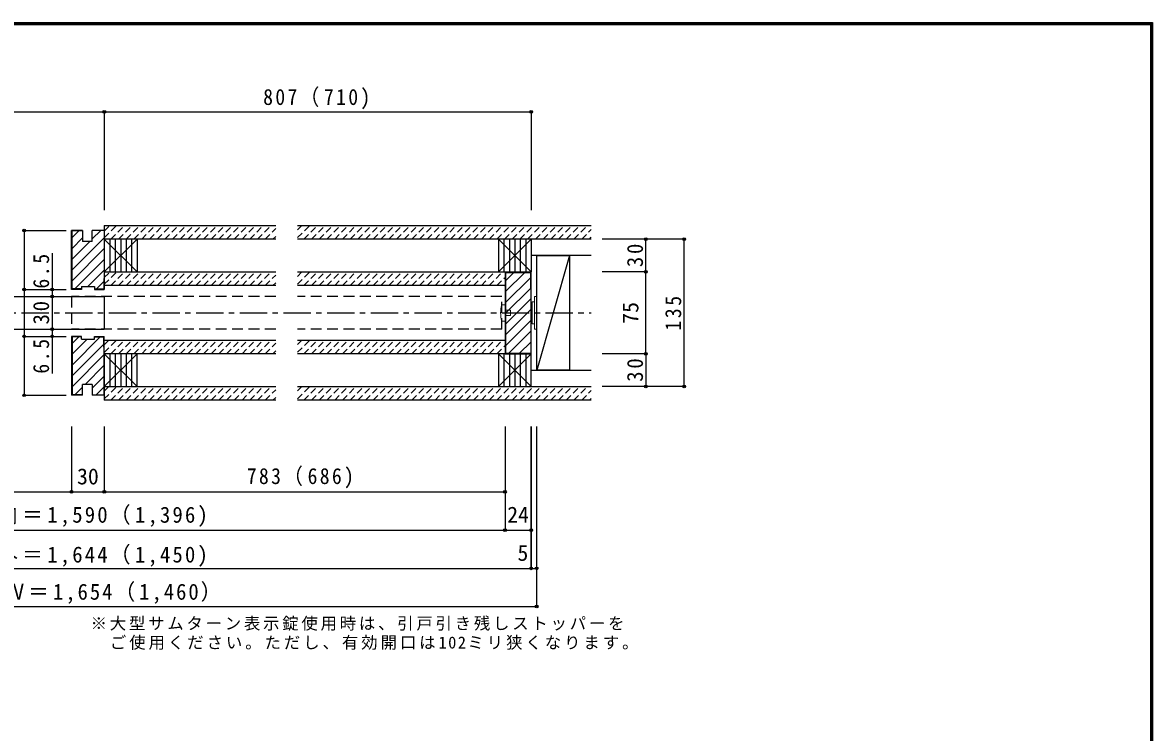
# Model space of a CAD drawing. Units: millimetres at full size, sheet at 1:5. Extents: x -973 to 977, y -718 to 696.
# Drawn here: x -58 to 977, y 46 to 696 of the extents above; entities that cross this region are included whole.
import ezdxf
from ezdxf.enums import TextEntityAlignment as Align

# ---------------------------------------------------------------- set-up
doc = ezdxf.new("R2010")
doc.units = ezdxf.units.MM
doc.header["$LTSCALE"] = 5
doc.header["$PDMODE"] = 32
doc.header["$PDSIZE"] = 2.5
for name, pattern in [('CHAIN1', [8, 5, -1, 1, -1]), ('DASHED1', [1.8, 1.2, -0.6]), ('DASHED2', [3, 2, -1])]:
    doc.linetypes.add(name, pattern=pattern)
for name, color, linetype in [('0-1_通り芯', 4, 'CHAIN1'), ('0-2_柱', 7, 'Continuous'), ('0-3_仕上げ', 2, 'Continuous'), ('0-4_枠', 3, 'Continuous'), ('0-6_扉', 6, 'Continuous'), ('0-A_文字', 4, 'DASHED1'), ('0-B_寸法', 7, 'Continuous'), ('0-C_ハッチ', 4, 'DASHED1'), ('F-1_枠', 6, 'Continuous')]:
    doc.layers.add(name, color=color, linetype=linetype)
doc.layers.add('0-7_金物', color=7, linetype='Continuous', lineweight=18)
doc.styles.add('ＭＳ ゴシック', font='')
doc.styles.get('ＭＳ ゴシック').set_extended_font_data('MS Gothic')

msp = doc.modelspace()

# ---------------------------------------------------------------- linework, layer by layer
at = {"layer": '0-1_通り芯'}
msp.add_line((-459.276, 430), (462.672, 430), dxfattribs=at)
at = {"layer": '0-2_柱'}
for p, q in [((46.653, 497.5), (16.653, 467.5)), ((46.653, 467.5), (16.653, 497.5)), ((21.653, 497.5), (21.653, 467.5)), ((26.653, 497.5), (26.653, 467.5)), ((31.653, 497.5), (31.653, 467.5)), ((36.653, 497.5), (36.653, 467.5)), ((41.653, 497.5), (41.653, 467.5)), ((407.672, 497.5), (377.672, 467.5)), ((407.672, 467.5), (377.672, 497.5)), ((382.672, 497.5), (382.672, 467.5)), ((387.672, 497.5), (387.672, 467.5)), ((392.672, 497.5), (392.672, 467.5)), ((397.672, 497.5), (397.672, 467.5)), ((402.672, 497.5), (402.672, 467.5)), ((442.672, 482.5), (412.672, 377.5)), ((46.653, 362.5), (16.653, 392.5)), ((46.653, 392.5), (16.653, 362.5)), ((21.653, 392.5), (21.653, 362.5)), ((26.653, 392.5), (26.653, 362.5)), ((31.653, 392.5), (31.653, 362.5)), ((36.653, 392.5), (36.653, 362.5)), ((41.653, 392.5), (41.653, 362.5)), ((407.672, 362.5), (377.672, 392.5)), ((407.672, 392.5), (377.672, 362.5)), ((382.672, 392.5), (382.672, 362.5)), ((387.672, 392.5), (387.672, 362.5)), ((392.672, 392.5), (392.672, 362.5)), ((397.672, 392.5), (397.672, 362.5)), ((402.672, 392.5), (402.672, 362.5))]:
    msp.add_line(p, q, dxfattribs=at)
at = {"layer": '0-2_柱', "color": 3}
for p, q in [((46.653, 497.5), (46.653, 467.5)), ((407.672, 497.5), (407.672, 467.5)), ((16.653, 467.5), (46.653, 467.5)), ((377.672, 467.5), (407.672, 467.5)), ((46.653, 362.5), (46.653, 392.5)), ((407.672, 362.5), (407.672, 392.5)), ((16.653, 362.5), (46.653, 362.5)), ((377.672, 362.5), (407.672, 362.5))]:
    msp.add_line(p, q, dxfattribs=at)
for points in [[(46.653, 497.5), (16.653, 497.5), (16.653, 467.5)], [(407.672, 497.5), (377.672, 497.5), (377.672, 467.5)], [(46.653, 392.5), (16.653, 392.5), (16.653, 362.5)], [(407.672, 392.5), (377.672, 392.5), (377.672, 362.5)]]:
    msp.add_lwpolyline(points, dxfattribs=at)
at = {"layer": '0-2_柱'}
msp.add_lwpolyline([(412.672, 482.5), (442.672, 482.5), (442.672, 377.5), (412.672, 377.5)], close=True, dxfattribs=at)
at = {"layer": '0-3_仕上げ'}
for p, q in [((16.653, 510), (16.653, 497.5)), ((16.653, 510), (173.663, 510)), ((193.663, 510), (462.672, 510)), ((173.663, 497.5), (16.653, 497.5)), ((462.672, 497.5), (193.663, 497.5)), ((462.672, 482.5), (407.672, 482.5)), ((16.653, 467.5), (173.663, 467.5)), ((193.663, 467.5), (383.672, 467.5)), ((173.663, 455), (16.653, 455)), ((383.672, 455), (193.663, 455)), ((16.653, 405), (173.663, 405)), ((193.663, 405), (383.672, 405)), ((173.663, 392.5), (16.653, 392.5)), ((383.672, 392.5), (193.663, 392.5)), ((407.672, 377.5), (462.672, 377.5)), ((16.653, 362.5), (16.653, 350)), ((16.653, 362.5), (173.663, 362.5)), ((193.663, 362.5), (462.672, 362.5)), ((173.663, 350), (16.653, 350)), ((462.672, 350), (193.663, 350))]:
    msp.add_line(p, q, dxfattribs=at)
at = {"layer": '0-4_枠'}
for p, q in [((-13.347, 451.5), (-13.347, 505.5)), ((-3.347, 505.5), (-13.347, 505.5)), ((-12.847, 452), (-12.847, 505)), ((-3.347, 505), (-12.847, 505)), ((-3.347, 505.5), (-3.347, 495.5)), ((5.653, 495.5), (5.653, 505.5)), ((16.653, 505.5), (5.653, 505.5)), ((16.653, 505.5), (16.653, 451.5)), ((5.653, 495.5), (-3.347, 495.5)), ((383.672, 467.5), (407.672, 467.5)), ((383.672, 467.5), (383.672, 392.5)), ((384.172, 467), (407.172, 467)), ((384.172, 467), (384.172, 393)), ((407.172, 452.5), (407.172, 467)), ((407.672, 392.5), (407.672, 467.5)), ((16.153, 461.5), (16.153, 452)), ((16.153, 461.5), (16.653, 461.5)), ((-4.347, 451.5), (-13.347, 451.5)), ((-4.347, 452), (-12.847, 452)), ((-4.347, 454), (-4.347, 451.5)), ((7.653, 452), (16.153, 452)), ((7.653, 451.5), (16.653, 451.5)), ((407.172, 452.5), (407.672, 452.5)), ((-13.347, 408.5), (-13.347, 354.5)), ((-4.347, 408.5), (-13.347, 408.5)), ((-12.847, 408), (-12.847, 355)), ((-4.347, 408), (-12.847, 408)), ((-4.347, 406), (-4.347, 408.5)), ((7.653, 408.5), (16.653, 408.5)), ((7.653, 408), (16.153, 408)), ((16.153, 398.5), (16.153, 408)), ((16.653, 354.5), (16.653, 408.5)), ((16.153, 398.5), (16.653, 398.5)), ((383.672, 392.5), (407.672, 392.5)), ((384.172, 393), (407.172, 393)), ((5.653, 364.5), (-3.347, 364.5)), ((-3.347, 354.5), (-3.347, 364.5)), ((5.653, 364.5), (5.653, 354.5)), ((-3.347, 354.5), (-13.347, 354.5)), ((-3.347, 355), (-12.847, 355)), ((16.653, 354.5), (5.653, 354.5))]:
    msp.add_line(p, q, dxfattribs=at)
for points in [[(-4.347, 454), (7.653, 454), (7.653, 451.5)], [(-4.347, 406), (7.653, 406), (7.653, 408.5)], [(407.672, 407.5), (407.172, 407.5), (407.172, 393)]]:
    msp.add_lwpolyline(points, dxfattribs=at)
at = {"layer": '0-6_扉'}
for p, q in [((-170.357, 445), (16.653, 445)), ((16.653, 445), (16.653, 415)), ((-170.357, 415), (16.653, 415))]:
    msp.add_line(p, q, dxfattribs=at)
at = {"layer": '0-6_扉', "color": 2, "linetype": 'DASHED2'}
for p, q in [((173.663, 445), (-13.347, 445)), ((-13.347, 445), (-13.347, 415)), ((380.672, 445), (193.663, 445)), ((380.672, 415), (380.672, 445)), ((173.663, 415), (-13.347, 415)), ((380.672, 415), (193.663, 415))]:
    msp.add_line(p, q, dxfattribs=at)
at = {"layer": '0-7_金物'}
for p, q in [((410.672, 415), (410.672, 445)), ((412.672, 445), (410.672, 445)), ((412.672, 415), (412.672, 445)), ((383.672, 437.5), (380.672, 437.5)), ((408.672, 439), (407.672, 439)), ((410.672, 440), (408.672, 440)), ((408.672, 420), (408.672, 440)), ((383.672, 432.5), (388.672, 432.5)), ((388.672, 427.5), (383.672, 427.5)), ((388.672, 432.5), (388.672, 427.5)), ((408.672, 421), (407.672, 421)), ((410.672, 420), (408.672, 420)), ((412.672, 415), (410.672, 415))]:
    msp.add_line(p, q, dxfattribs=at)
msp.add_lwpolyline([(380.672, 422.5), (383.672, 422.5), (383.672, 437.5)], dxfattribs=at)
msp.add_arc((408.297, 430), 28.625, 164.81071, 195.18929, dxfattribs=at)
at = {"layer": '0-B_寸法', "color": 4}
for p, q in [((-404.366, 614), (16.653, 614)), ((16.653, 614), (16.653, 524)), ((16.653, 614), (407.672, 614)), ((407.672, 614), (407.672, 524)), ((-56.872, 505.5), (-56.872, 451.5)), ((-56.872, 505.5), (-18.411, 505.5)), ((512.737, 497.5), (472.672, 497.5)), ((512.737, 467.5), (512.737, 497.5)), ((547.737, 497.5), (512.737, 497.5)), ((547.737, 362.5), (547.737, 497.5)), ((-31.231, 484.755), (-31.231, 445)), ((512.737, 467.5), (472.672, 467.5)), ((512.737, 467.5), (472.672, 467.5)), ((512.737, 393.5), (512.737, 466.5)), ((-56.872, 451.5), (-18.411, 451.5)), ((-56.872, 451.5), (-56.872, 408.5)), ((-31.231, 445), (-18.411, 445)), ((-31.231, 445), (-31.231, 415)), ((-31.231, 415), (-18.411, 415)), ((-31.231, 415), (-31.231, 374.347)), ((-56.872, 408.5), (-18.411, 408.5)), ((-56.872, 408.5), (-56.872, 354.5)), ((512.737, 392.5), (472.672, 392.5)), ((512.737, 392.5), (472.672, 392.5)), ((512.737, 392.5), (512.737, 362.5)), ((512.737, 362.5), (472.672, 362.5)), ((547.737, 362.5), (512.737, 362.5)), ((-56.872, 354.5), (-18.411, 354.5)), ((-13.347, 326), (-13.347, 266)), ((16.653, 326), (16.653, 266)), ((383.672, 326), (383.672, 231)), ((407.672, 326), (407.672, 196)), ((407.672, 196), (407.672, 326)), ((412.672, 196), (412.672, 326)), ((-374.366, 266), (383.672, 266)), ((-404.366, 231), (407.672, 231)), ((-404.366, 196), (407.672, 196)), ((407.672, 196), (412.672, 196)), ((412.672, 161), (412.672, 196)), ((-409.366, 161), (412.672, 161))]:
    msp.add_line(p, q, dxfattribs=at)
at = {"layer": '0-B_寸法'}
for p in [(16.653, 614), (407.672, 614), (-56.872, 505.5), (512.737, 497.5), (547.737, 497.5), (512.737, 467.5), (-56.872, 451.5), (-31.231, 451.5), (-31.231, 445), (-31.231, 415), (-56.872, 408.5), (-31.231, 408.5), (512.737, 392.5), (512.737, 362.5), (547.737, 362.5), (-56.872, 354.5), (-13.347, 266), (16.653, 266), (383.672, 266), (383.672, 231), (407.672, 231), (407.672, 196), (412.672, 196), (412.672, 161)]:
    msp.add_point(p, dxfattribs=at)
at = {"layer": '0-C_ハッチ'}
for p, q in [((16.653, 498.639), (28.013, 510)), ((16.653, 504.739), (21.914, 510)), ((22.584, 497.5), (35.085, 510)), ((29.656, 497.5), (42.156, 510)), ((36.727, 497.5), (49.227, 510)), ((43.798, 497.5), (56.298, 510)), ((50.869, 497.5), (63.369, 510)), ((57.94, 497.5), (70.44, 510)), ((65.011, 497.5), (77.511, 510)), ((72.082, 497.5), (84.582, 510)), ((79.153, 497.5), (91.653, 510)), ((86.224, 497.5), (98.724, 510)), ((93.295, 497.5), (105.795, 510)), ((100.366, 497.5), (112.866, 510)), ((107.437, 497.5), (119.937, 510)), ((114.508, 497.5), (127.008, 510)), ((121.579, 497.5), (134.079, 510)), ((128.65, 497.5), (141.151, 510)), ((135.722, 497.5), (148.222, 510)), ((142.793, 497.5), (155.293, 510)), ((149.864, 497.5), (162.364, 510)), ((156.935, 497.5), (169.435, 510)), ((164.006, 497.5), (173.663, 507.157)), ((193.663, 505.944), (197.719, 510)), ((193.663, 498.872), (204.79, 510)), ((199.361, 497.5), (211.861, 510)), ((206.432, 497.5), (218.932, 510)), ((213.503, 497.5), (226.003, 510)), ((220.574, 497.5), (233.074, 510)), ((227.645, 497.5), (240.145, 510)), ((234.717, 497.5), (247.217, 510)), ((241.788, 497.5), (254.288, 510)), ((248.859, 497.5), (261.359, 510)), ((255.93, 497.5), (268.43, 510)), ((263.001, 497.5), (275.501, 510)), ((270.072, 497.5), (282.572, 510)), ((277.143, 497.5), (289.643, 510)), ((284.214, 497.5), (296.714, 510)), ((291.285, 497.5), (303.785, 510)), ((298.356, 497.5), (310.856, 510)), ((305.427, 497.5), (317.927, 510)), ((312.498, 497.5), (324.998, 510)), ((319.569, 497.5), (332.069, 510)), ((326.64, 497.5), (339.14, 510)), ((333.711, 497.5), (346.211, 510)), ((340.783, 497.5), (353.283, 510)), ((347.854, 497.5), (360.354, 510)), ((354.925, 497.5), (367.425, 510)), ((361.996, 497.5), (374.496, 510)), ((369.067, 497.5), (381.567, 510)), ((376.138, 497.5), (388.638, 510)), ((383.209, 497.5), (395.709, 510)), ((390.28, 497.5), (402.78, 510)), ((397.351, 497.5), (409.851, 510)), ((404.422, 497.5), (416.922, 510)), ((411.493, 497.5), (423.993, 510)), ((418.564, 497.5), (431.064, 510)), ((425.635, 497.5), (438.135, 510)), ((432.706, 497.5), (445.206, 510)), ((439.777, 497.5), (452.278, 510)), ((446.849, 497.5), (459.349, 510)), ((16.653, 501.557), (16.71, 501.5)), ((171.077, 497.5), (173.663, 500.086)), ((453.92, 497.5), (462.672, 506.253)), ((460.991, 497.5), (462.672, 499.182)), ((16.653, 456.139), (28.013, 467.5)), ((16.653, 462.239), (20.942, 466.529)), ((22.584, 455), (35.085, 467.5)), ((29.656, 455), (42.156, 467.5)), ((36.727, 455), (49.227, 467.5)), ((43.798, 455), (56.298, 467.5)), ((50.869, 455), (63.369, 467.5)), ((57.94, 455), (70.44, 467.5)), ((65.011, 455), (77.511, 467.5)), ((72.082, 455), (84.582, 467.5)), ((79.153, 455), (91.653, 467.5)), ((86.224, 455), (98.724, 467.5)), ((93.295, 455), (105.795, 467.5)), ((100.366, 455), (112.866, 467.5)), ((107.437, 455), (119.937, 467.5)), ((114.508, 455), (127.008, 467.5)), ((121.579, 455), (134.079, 467.5)), ((128.65, 455), (141.151, 467.5)), ((135.722, 455), (148.222, 467.5)), ((142.793, 455), (155.293, 467.5)), ((149.864, 455), (162.364, 467.5)), ((156.935, 455), (169.435, 467.5)), ((193.663, 456.372), (204.79, 467.5)), ((193.663, 463.443), (197.719, 467.5)), ((199.361, 455), (211.861, 467.5)), ((206.432, 455), (218.932, 467.5)), ((213.503, 455), (226.003, 467.5)), ((220.574, 455), (233.074, 467.5)), ((227.645, 455), (240.145, 467.5)), ((234.717, 455), (247.217, 467.5)), ((241.788, 455), (254.288, 467.5)), ((248.859, 455), (261.359, 467.5)), ((255.93, 455), (268.43, 467.5)), ((263.001, 455), (275.501, 467.5)), ((270.072, 455), (282.572, 467.5)), ((277.143, 455), (289.643, 467.5)), ((284.214, 455), (296.714, 467.5)), ((291.285, 455), (303.785, 467.5)), ((298.356, 455), (310.856, 467.5)), ((305.427, 455), (317.927, 467.5)), ((312.498, 455), (324.998, 467.5)), ((319.569, 455), (332.069, 467.5)), ((326.64, 455), (339.14, 467.5)), ((333.711, 455), (346.211, 467.5)), ((340.783, 455), (353.283, 467.5)), ((347.854, 455), (360.354, 467.5)), ((354.925, 455), (367.425, 467.5)), ((361.996, 455), (374.496, 467.5)), ((369.067, 455), (381.567, 467.5)), ((164.006, 455), (173.663, 464.657)), ((171.077, 455), (173.663, 457.586)), ((376.138, 455), (383.672, 462.534)), ((383.209, 455), (383.672, 455.463)), ((16.653, 400.711), (20.942, 405)), ((16.653, 393.64), (28.013, 405)), ((22.584, 392.5), (35.085, 405)), ((29.656, 392.5), (42.156, 405)), ((36.727, 392.5), (49.227, 405)), ((43.798, 392.5), (56.298, 405)), ((50.869, 392.5), (63.369, 405)), ((57.94, 392.5), (70.44, 405)), ((65.011, 392.5), (77.511, 405)), ((72.082, 392.5), (84.582, 405)), ((79.153, 392.5), (91.653, 405)), ((86.224, 392.5), (98.724, 405)), ((93.295, 392.5), (105.795, 405)), ((100.366, 392.5), (112.866, 405)), ((107.437, 392.5), (119.937, 405)), ((114.508, 392.5), (127.008, 405)), ((121.579, 392.5), (134.079, 405)), ((128.65, 392.5), (141.151, 405)), ((135.722, 392.5), (148.222, 405)), ((142.793, 392.5), (155.293, 405)), ((149.864, 392.5), (162.364, 405)), ((156.935, 392.5), (169.435, 405)), ((193.663, 393.873), (204.79, 405)), ((193.663, 400.944), (197.719, 405)), ((199.361, 392.5), (211.861, 405)), ((206.432, 392.5), (218.932, 405)), ((213.503, 392.5), (226.003, 405)), ((220.574, 392.5), (233.074, 405)), ((227.645, 392.5), (240.145, 405)), ((234.717, 392.5), (247.217, 405)), ((241.788, 392.5), (254.288, 405)), ((248.859, 392.5), (261.359, 405)), ((255.93, 392.5), (268.43, 405)), ((263.001, 392.5), (275.501, 405)), ((270.072, 392.5), (282.572, 405)), ((277.143, 392.5), (289.643, 405)), ((284.214, 392.5), (296.714, 405)), ((291.285, 392.5), (303.785, 405)), ((298.356, 392.5), (310.856, 405)), ((305.427, 392.5), (317.927, 405)), ((312.498, 392.5), (324.998, 405)), ((319.569, 392.5), (332.069, 405)), ((326.64, 392.5), (339.14, 405)), ((333.711, 392.5), (346.211, 405)), ((340.783, 392.5), (353.283, 405)), ((347.854, 392.5), (360.354, 405)), ((354.925, 392.5), (367.425, 405)), ((361.996, 392.5), (374.496, 405)), ((369.067, 392.5), (381.567, 405)), ((164.006, 392.5), (173.663, 402.157)), ((171.077, 392.5), (173.663, 395.086)), ((376.138, 392.5), (383.672, 400.034)), ((383.209, 392.5), (383.672, 392.963)), ((16.653, 358.211), (20.942, 362.5)), ((16.653, 351.14), (28.013, 362.5)), ((22.584, 350), (35.085, 362.5)), ((29.656, 350), (42.156, 362.5)), ((36.727, 350), (49.227, 362.5)), ((43.798, 350), (56.298, 362.5)), ((50.869, 350), (63.369, 362.5)), ((57.94, 350), (70.44, 362.5)), ((65.011, 350), (77.511, 362.5)), ((72.082, 350), (84.582, 362.5)), ((79.153, 350), (91.653, 362.5)), ((86.224, 350), (98.724, 362.5)), ((93.295, 350), (105.795, 362.5)), ((100.366, 350), (112.866, 362.5)), ((107.437, 350), (119.937, 362.5)), ((114.508, 350), (127.008, 362.5)), ((121.579, 350), (134.079, 362.5)), ((128.65, 350), (141.151, 362.5)), ((135.722, 350), (148.222, 362.5)), ((142.793, 350), (155.293, 362.5)), ((149.864, 350), (162.364, 362.5)), ((156.935, 350), (169.435, 362.5)), ((193.663, 351.372), (204.79, 362.5)), ((193.663, 358.444), (197.719, 362.5)), ((199.361, 350), (211.861, 362.5)), ((206.432, 350), (218.932, 362.5)), ((213.503, 350), (226.003, 362.5)), ((220.574, 350), (233.074, 362.5)), ((227.645, 350), (240.145, 362.5)), ((234.717, 350), (247.217, 362.5)), ((241.788, 350), (254.288, 362.5)), ((248.859, 350), (261.359, 362.5)), ((255.93, 350), (268.43, 362.5)), ((263.001, 350), (275.501, 362.5)), ((270.072, 350), (282.572, 362.5)), ((277.143, 350), (289.643, 362.5)), ((284.214, 350), (296.714, 362.5)), ((291.285, 350), (303.785, 362.5)), ((298.356, 350), (310.856, 362.5)), ((305.427, 350), (317.927, 362.5)), ((312.498, 350), (324.998, 362.5)), ((319.569, 350), (332.069, 362.5)), ((326.64, 350), (339.14, 362.5)), ((333.711, 350), (346.211, 362.5)), ((340.783, 350), (353.283, 362.5)), ((347.854, 350), (360.354, 362.5)), ((354.925, 350), (367.425, 362.5)), ((361.996, 350), (374.496, 362.5)), ((369.067, 350), (381.567, 362.5)), ((376.138, 350), (388.638, 362.5)), ((383.209, 350), (395.709, 362.5)), ((390.28, 350), (402.78, 362.5)), ((397.351, 350), (409.851, 362.5)), ((404.422, 350), (416.922, 362.5)), ((411.493, 350), (423.993, 362.5)), ((418.564, 350), (431.064, 362.5)), ((425.635, 350), (438.135, 362.5)), ((432.706, 350), (445.206, 362.5)), ((439.777, 350), (452.278, 362.5)), ((446.849, 350), (459.349, 362.5)), ((16.653, 358.443), (16.71, 358.5)), ((164.006, 350), (173.663, 359.657)), ((171.077, 350), (173.663, 352.586)), ((453.92, 350), (462.672, 358.753)), ((460.991, 350), (462.672, 351.682))]:
    msp.add_line(p, q, dxfattribs=at)
at = {"layer": '0-C_ハッチ', "linetype": 'Continuous'}
for p, q in [((-12.847, 498.984), (-6.831, 505)), ((-12.847, 469.286), (16.653, 498.786)), ((-12.847, 489.085), (-3.347, 498.585)), ((5.653, 497.685), (13.468, 505.5)), ((-12.847, 479.185), (3.468, 495.5)), ((-12.847, 459.386), (16.653, 488.886)), ((-10.334, 452), (16.653, 478.987)), ((1.566, 454), (16.653, 469.087)), ((384.172, 449.416), (401.757, 467)), ((384.172, 459.315), (391.857, 467)), ((9.465, 452), (16.153, 458.688)), ((384.172, 439.516), (407.172, 462.516)), ((384.172, 429.617), (407.172, 452.617)), ((384.172, 419.717), (407.672, 443.217)), ((384.172, 409.818), (407.672, 433.318)), ((384.172, 399.918), (407.672, 423.418)), ((-12.847, 382.185), (12.968, 408)), ((-12.847, 401.984), (-6.831, 408)), ((-12.847, 392.085), (1.068, 406)), ((387.154, 393), (407.672, 413.519)), ((-12.847, 372.286), (16.153, 401.286)), ((397.053, 393), (407.172, 403.119)), ((-12.847, 362.386), (16.653, 391.886)), ((406.953, 393), (407.172, 393.22)), ((-0.834, 364.5), (16.653, 381.987)), ((5.653, 361.087), (16.653, 372.087)), ((-10.334, 355), (-3.347, 361.987)), ((8.965, 354.5), (16.653, 362.188))]:
    msp.add_line(p, q, dxfattribs=at)
at = {"layer": 'F-1_枠'}
for p, q in [((-973.347, 695.833), (976.653, 695.833)), ((-973.347, 695), (976.653, 695)), ((-973.347, 694.167), (976.653, 694.167)), ((974.986, 695.833), (974.986, -700.833)), ((975.82, 695.833), (975.82, -700.833)), ((976.653, 695.833), (976.653, -700.833))]:
    msp.add_line(p, q, dxfattribs=at)

# ---------------------------------------------------------------- texts
at = {"layer": '0-A_文字', "color": 7, "char_height": 11, "attachment_point": 7, "style": 'ＭＳ ゴシック'}
for s, insert in [('\\T1.17;※大型サムターン表示錠使用時は、引戸引き残しストッパーを', (4.086, 138.83)), ('\\T1.18;\u3000ご使用ください。ただし、有効開口は102ミリ狭くなります。', (4.086, 121.33))]:
    msp.add_mtext(s, dxfattribs=dict(at, insert=insert))
at = {"layer": '0-B_寸法', "style": 'ＭＳ ゴシック'}
msp.add_text('75', height=14.66, rotation=90, dxfattribs=at).set_placement((510.237, 420), align=Align.BOTTOM_LEFT)
for s, p in [('30', (-8.347, 268.5)), ('24', (385.672, 233.5)), ('5', (395.062, 198.5))]:
    msp.add_text(s, height=14.66, dxfattribs=at).set_placement(p, align=Align.BOTTOM_LEFT)
at = {"layer": '0-B_寸法', "char_height": 14.66, "attachment_point": 7, "style": 'ＭＳ ゴシック'}
for s, insert in [('\\T1.24;\\W0.9;807（710)', (162.163, 616.5)), ('\\T1.24;\\W0.9;783（686)', (147.163, 269.31)), ('\\T1.21;\\W0.95;枠内＝1,590（1,396)', (-104.597, 233.911)), ('\\T1.21;\\W0.95;枠外＝1,644（1,450)', (-104.597, 197.458)), ('\\T1.19;\\W0.95;ＲＯＷ＝1,654（1,460）', (-120.847, 163.5))]:
    msp.add_mtext(s, dxfattribs=dict(at, insert=insert))
at = {"layer": '0-B_寸法', "char_height": 14.66, "attachment_point": 7, "rotation": 90, "style": 'ＭＳ ゴシック'}
for s, insert in [('\\T1.27;\\W0.95;30', (510.237, 471.875)), ('\\T1.27;\\W0.9;6.5', (-33.731, 452.255)), ('\\T1.27;\\W0.95;30', (-33.731, 419.375)), ('\\T1.27;\\W0.9;135', (545.237, 413.75)), ('\\T1.27;\\W0.9;6.5', (-33.731, 374.347)), ('\\T1.27;\\W0.95;30', (510.237, 366.875))]:
    msp.add_mtext(s, dxfattribs=dict(at, insert=insert))

doc.saveas('drawing.dxf')
